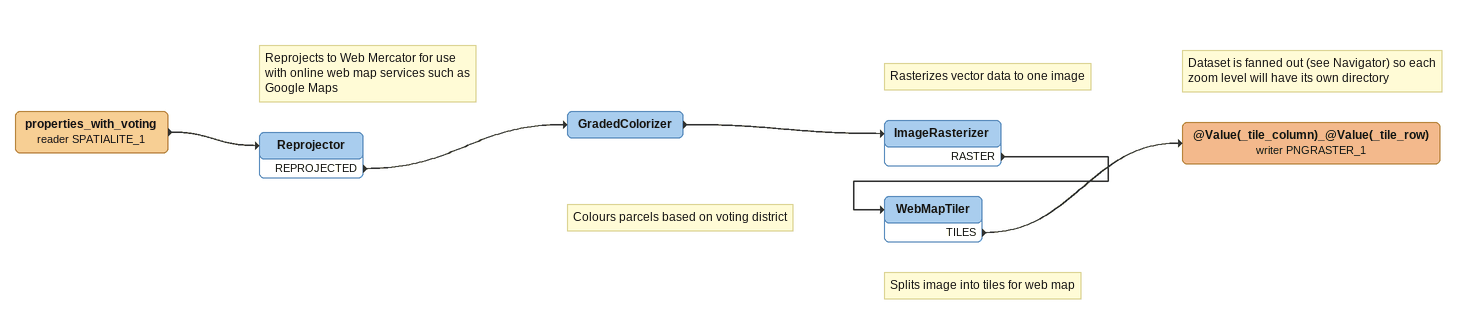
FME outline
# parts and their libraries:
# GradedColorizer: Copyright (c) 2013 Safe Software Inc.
properties_with_voting (reader SPATIALITE_1)
    -> Reprojector
Note: Reprojects to Web Mercator for use / with online web map services such as / Google Maps
Reprojector
    REPROJECTED -> GradedColorizer
Note: Colours parcels based on voting district
GradedColorizer
    -> ImageRasterizer
Note: Rasterizes vector data to one image
ImageRasterizer
    RASTER -> WebMapTiler
Note: Splits image into tiles for web map
WebMapTiler
    TILES -> @Value(_tile_column)_@Value(_tile_row) (writer PNGRASTER_1)
Note: Dataset is fanned out (see Navigator) so each / zoom level will have its own directory
@Value(_tile_column)_@Value(_tile_row) (writer PNGRASTER_1)
